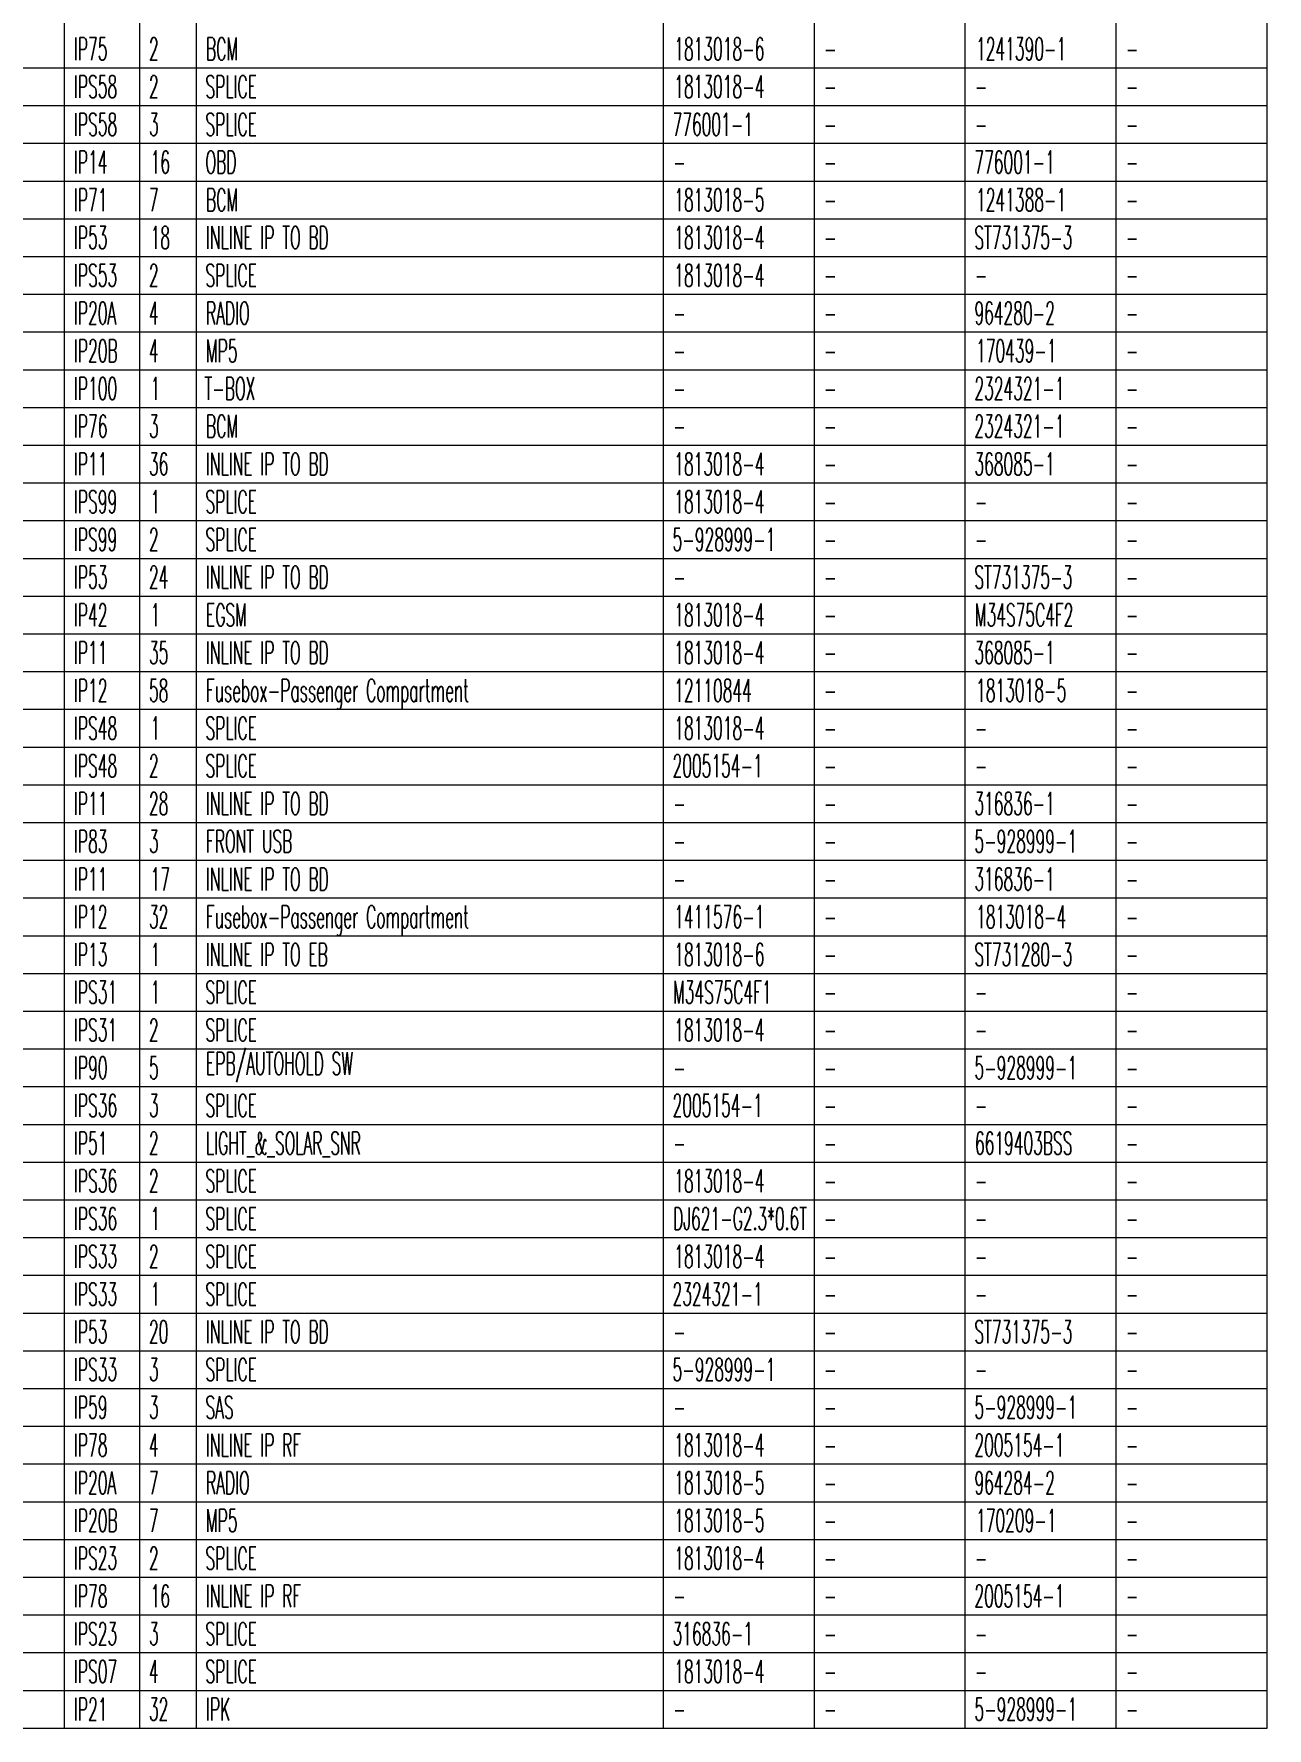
# Model space of a CAD drawing. Header units: inches. Extents: x 47316 to 59086, y 3141 to 11743.
# Drawn here: x 55259.4 to 55422.8, y 8425.2 to 8649.7 of the extents above; entities that cross this region are included whole.
import ezdxf

# ---------------------------------------------------------------- set-up
doc = ezdxf.new("R2010")
doc.units = ezdxf.units.IN
doc.header["$MEASUREMENT"] = 0
doc.styles.get("Standard").update_dxf_attribs({"font": ''})
doc.styles.get('Standard').set_extended_font_data('SimSun')

msp = doc.modelspace()

# ---------------------------------------------------------------- linework, layer by layer
at = {"color": 0, "linetype": 'Continuous', "lineweight": 15}
for p, q in [((55263.41, 8425.24), (55263.41, 8930.24)), ((55273.41, 8425.24), (55273.41, 8930.24)), ((55280.91, 8425.24), (55280.91, 8930.24)), ((55342.8, 8425.24), (55342.8, 8930.24)), ((55362.8, 8425.24), (55362.8, 8930.24)), ((55382.8, 8425.24), (55382.8, 8930.24)), ((55402.8, 8425.24), (55402.8, 8930.24)), ((55422.8, 8425.24), (55422.8, 8930.24)), ((55095.95, 8645.24), (55422.8, 8645.24)), ((55095.95, 8640.24), (55422.8, 8640.24)), ((55095.95, 8635.24), (55422.8, 8635.24)), ((55095.95, 8630.24), (55422.8, 8630.24)), ((55095.95, 8625.24), (55422.8, 8625.24)), ((55095.95, 8620.24), (55422.8, 8620.24)), ((55095.95, 8615.24), (55422.8, 8615.24)), ((55095.95, 8610.24), (55422.8, 8610.24)), ((55095.95, 8605.24), (55422.8, 8605.24)), ((55095.95, 8600.24), (55422.8, 8600.24)), ((55095.95, 8595.24), (55422.8, 8595.24)), ((55095.95, 8590.24), (55422.8, 8590.24)), ((55095.95, 8585.24), (55422.8, 8585.24)), ((55095.95, 8580.24), (55422.8, 8580.24)), ((55095.95, 8575.24), (55422.8, 8575.24)), ((55095.95, 8570.24), (55422.8, 8570.24)), ((55095.95, 8565.24), (55422.8, 8565.24)), ((55095.95, 8560.24), (55422.8, 8560.24)), ((55095.95, 8555.24), (55422.8, 8555.24)), ((55095.95, 8550.24), (55422.8, 8550.24)), ((55095.95, 8545.24), (55422.8, 8545.24)), ((55095.95, 8540.24), (55422.8, 8540.24)), ((55095.95, 8535.24), (55422.8, 8535.24)), ((55095.95, 8530.24), (55422.8, 8530.24)), ((55095.95, 8525.24), (55422.8, 8525.24)), ((55095.95, 8520.24), (55422.8, 8520.24)), ((55095.95, 8515.24), (55422.8, 8515.24)), ((55095.95, 8510.24), (55422.8, 8510.24)), ((55095.95, 8505.24), (55422.8, 8505.24)), ((55095.95, 8500.24), (55422.8, 8500.24)), ((55095.95, 8495.24), (55422.8, 8495.24)), ((55095.95, 8490.24), (55422.8, 8490.24)), ((55095.95, 8485.24), (55422.8, 8485.24)), ((55095.95, 8480.24), (55422.8, 8480.24)), ((55095.95, 8475.24), (55422.8, 8475.24)), ((55095.95, 8470.24), (55422.8, 8470.24)), ((55095.95, 8465.24), (55422.8, 8465.24)), ((55095.95, 8460.24), (55422.8, 8460.24)), ((55095.95, 8455.24), (55422.8, 8455.24)), ((55095.95, 8450.24), (55422.8, 8450.24)), ((55095.95, 8445.24), (55422.8, 8445.24)), ((55095.95, 8440.24), (55422.8, 8440.24)), ((55095.95, 8435.24), (55422.8, 8435.24)), ((55095.95, 8430.24), (55422.8, 8430.24)), ((55095.95, 8425.24), (55422.8, 8425.24))]:
    msp.add_line(p, q, dxfattribs=at)

# ---------------------------------------------------------------- texts
at = {"color": 7, "linetype": 'Continuous', "lineweight": 15, "char_height": 3, "attachment_point": 1}
for s, insert, width in [('\\Fromans.shx;\\W0.5000000000;\\T1.0000000000;\\o\\lIP75', (55264.69, 8649.24), 4.9286), ('\\Fromans.shx;\\W0.5000000000;\\T1.0000000000;\\o\\l2', (55274.62, 8649.24), 1.4286), ('\\Fromans.shx;\\W0.5000000000;\\T1.0000000000;\\o\\lBCM', (55282.19, 8649.24), 4.7143), ('\\Fromans.shx;\\W0.5000000000;\\T1.0000000000;\\o\\l1813018-6', (55344.23, 8649.24), 13.2857), ('\\Fromans.shx;\\W0.5000000000;\\T1.0000000000;\\o\\l1241390-1', (55384.23, 8649.24), 13.2857), ('\\Fromans.shx;\\W0.5000000000;\\T1.0000000000;\\o\\l-', (55364.08, 8649.24), 1.8571), ('\\Fromans.shx;\\W0.5000000000;\\T1.0000000000;\\o\\l-', (55404.08, 8649.24), 1.8571), ('\\Fromans.shx;\\W0.5000000000;\\T1.0000000000;\\o\\lIPS58', (55264.69, 8644.24), 6.3571), ('\\Fromans.shx;\\W0.5000000000;\\T1.0000000000;\\o\\l2', (55274.62, 8644.24), 1.4286), ('\\Fromans.shx;\\W0.5000000000;\\T1.0000000000;\\o\\lSPLICE', (55282.12, 8644.24), 7.5714), ('\\Fromans.shx;\\W0.5000000000;\\T1.0000000000;\\o\\l1813018-4', (55344.23, 8644.24), 13.2857), ('\\Fromans.shx;\\W0.5000000000;\\T1.0000000000;\\o\\l-', (55364.08, 8644.24), 1.8571), ('\\Fromans.shx;\\W0.5000000000;\\T1.0000000000;\\o\\l-', (55384.08, 8644.24), 1.8571), ('\\Fromans.shx;\\W0.5000000000;\\T1.0000000000;\\o\\l-', (55404.08, 8644.24), 1.8571), ('\\Fromans.shx;\\W0.5000000000;\\T1.0000000000;\\o\\lIPS58', (55264.69, 8639.24), 6.3571), ('\\Fromans.shx;\\W0.5000000000;\\T1.0000000000;\\o\\l3', (55274.62, 8639.24), 1.4286), ('\\Fromans.shx;\\W0.5000000000;\\T1.0000000000;\\o\\lSPLICE', (55282.12, 8639.24), 7.5714), ('\\Fromans.shx;\\W0.5000000000;\\T1.0000000000;\\o\\l776001-1', (55344.01, 8639.24), 11.8571), ('\\Fromans.shx;\\W0.5000000000;\\T1.0000000000;\\o\\l-', (55364.08, 8639.24), 1.8571), ('\\Fromans.shx;\\W0.5000000000;\\T1.0000000000;\\o\\l-', (55384.08, 8639.24), 1.8571), ('\\Fromans.shx;\\W0.5000000000;\\T1.0000000000;\\o\\l-', (55404.08, 8639.24), 1.8571), ('\\Fromans.shx;\\W0.5000000000;\\T1.0000000000;\\o\\lIP14', (55264.69, 8634.24), 4.9286), ('\\Fromans.shx;\\W0.5000000000;\\T1.0000000000;\\o\\l16', (55274.84, 8634.24), 2.8571), ('\\Fromans.shx;\\W0.5000000000;\\T1.0000000000;\\o\\lOBD', (55282.12, 8634.24), 4.5714), ('\\Fromans.shx;\\W0.5000000000;\\T1.0000000000;\\o\\l-', (55344.08, 8634.24), 1.8571), ('\\Fromans.shx;\\W0.5000000000;\\T1.0000000000;\\o\\l-', (55364.08, 8634.24), 1.8571), ('\\Fromans.shx;\\W0.5000000000;\\T1.0000000000;\\o\\l776001-1', (55384.01, 8634.24), 11.8571), ('\\Fromans.shx;\\W0.5000000000;\\T1.0000000000;\\o\\l-', (55404.08, 8634.24), 1.8571), ('\\Fromans.shx;\\W0.5000000000;\\T1.0000000000;\\o\\lIP71', (55264.69, 8629.24), 4.9286), ('\\Fromans.shx;\\W0.5000000000;\\T1.0000000000;\\o\\l7', (55274.62, 8629.24), 1.4286), ('\\Fromans.shx;\\W0.5000000000;\\T1.0000000000;\\o\\lBCM', (55282.19, 8629.24), 4.7143), ('\\Fromans.shx;\\W0.5000000000;\\T1.0000000000;\\o\\l1813018-5', (55344.23, 8629.24), 13.2857), ('\\Fromans.shx;\\W0.5000000000;\\T1.0000000000;\\o\\l1241388-1', (55384.23, 8629.24), 13.2857), ('\\Fromans.shx;\\W0.5000000000;\\T1.0000000000;\\o\\l-', (55364.08, 8629.24), 1.8571), ('\\Fromans.shx;\\W0.5000000000;\\T1.0000000000;\\o\\l-', (55404.08, 8629.24), 1.8571), ('\\Fromans.shx;\\W0.5000000000;\\T1.0000000000;\\o\\lIP53', (55264.69, 8624.24), 4.9286), ('\\Fromans.shx;\\W0.5000000000;\\T1.0000000000;\\o\\l18', (55274.84, 8624.24), 2.8571), ('\\Fromans.shx;\\W0.5000000000;\\T1.0000000000;\\o\\lINLINE IP TO BD', (55282.19, 8624.24), 19.1429), ('\\Fromans.shx;\\W0.5000000000;\\T1.0000000000;\\o\\l1813018-4', (55344.23, 8624.24), 13.2857), ('\\Fromans.shx;\\W0.5000000000;\\T1.0000000000;\\o\\lST731375-3', (55384.01, 8624.24), 14.4286), ('\\Fromans.shx;\\W0.5000000000;\\T1.0000000000;\\o\\l-', (55364.08, 8624.24), 1.8571), ('\\Fromans.shx;\\W0.5000000000;\\T1.0000000000;\\o\\l-', (55404.08, 8624.24), 1.8571), ('\\Fromans.shx;\\W0.5000000000;\\T1.0000000000;\\o\\lIPS53', (55264.69, 8619.24), 6.3571), ('\\Fromans.shx;\\W0.5000000000;\\T1.0000000000;\\o\\l2', (55274.62, 8619.24), 1.4286), ('\\Fromans.shx;\\W0.5000000000;\\T1.0000000000;\\o\\lSPLICE', (55282.12, 8619.24), 7.5714), ('\\Fromans.shx;\\W0.5000000000;\\T1.0000000000;\\o\\l1813018-4', (55344.23, 8619.24), 13.2857), ('\\Fromans.shx;\\W0.5000000000;\\T1.0000000000;\\o\\l-', (55364.08, 8619.24), 1.8571), ('\\Fromans.shx;\\W0.5000000000;\\T1.0000000000;\\o\\l-', (55384.08, 8619.24), 1.8571), ('\\Fromans.shx;\\W0.5000000000;\\T1.0000000000;\\o\\l-', (55404.08, 8619.24), 1.8571), ('\\Fromans.shx;\\W0.5000000000;\\T1.0000000000;\\o\\lIP20A', (55264.69, 8614.24), 6.2143), ('\\Fromans.shx;\\W0.5000000000;\\T1.0000000000;\\o\\l4', (55274.62, 8614.24), 1.4286), ('\\Fromans.shx;\\W0.5000000000;\\T1.0000000000;\\o\\lRADIO', (55282.19, 8614.24), 6.4286), ('\\Fromans.shx;\\W0.5000000000;\\T1.0000000000;\\o\\l964280-2', (55384.01, 8614.24), 11.8571), ('\\Fromans.shx;\\W0.5000000000;\\T1.0000000000;\\o\\l-', (55344.08, 8614.24), 1.8571), ('\\Fromans.shx;\\W0.5000000000;\\T1.0000000000;\\o\\l-', (55364.08, 8614.24), 1.8571), ('\\Fromans.shx;\\W0.5000000000;\\T1.0000000000;\\o\\l-', (55404.08, 8614.24), 1.8571), ('\\Fromans.shx;\\W0.5000000000;\\T1.0000000000;\\o\\lIP20B', (55264.69, 8609.24), 6.4286), ('\\Fromans.shx;\\W0.5000000000;\\T1.0000000000;\\o\\l4', (55274.62, 8609.24), 1.4286), ('\\Fromans.shx;\\W0.5000000000;\\T1.0000000000;\\o\\lMP5', (55282.19, 8609.24), 4.6429), ('\\Fromans.shx;\\W0.5000000000;\\T1.0000000000;\\o\\l-', (55344.08, 8609.24), 1.8571), ('\\Fromans.shx;\\W0.5000000000;\\T1.0000000000;\\o\\l-', (55364.08, 8609.24), 1.8571), ('\\Fromans.shx;\\W0.5000000000;\\T1.0000000000;\\o\\l170439-1', (55384.23, 8609.24), 11.8571), ('\\Fromans.shx;\\W0.5000000000;\\T1.0000000000;\\o\\l-', (55404.08, 8609.24), 1.8571), ('\\Fromans.shx;\\W0.5000000000;\\T1.0000000000;\\o\\lIP100', (55264.69, 8604.24), 6.3571), ('\\Fromans.shx;\\W0.5000000000;\\T1.0000000000;\\o\\l1', (55274.84, 8604.24), 1.4286), ('\\Fromans.shx;\\W0.5000000000;\\T1.0000000000;\\o\\lT-BOX', (55281.98, 8604.24), 7.5), ('\\Fromans.shx;\\W0.5000000000;\\T1.0000000000;\\o\\l2324321-1', (55384.01, 8604.24), 13.2857), ('\\Fromans.shx;\\W0.5000000000;\\T1.0000000000;\\o\\l-', (55344.08, 8604.24), 1.8571), ('\\Fromans.shx;\\W0.5000000000;\\T1.0000000000;\\o\\l-', (55364.08, 8604.24), 1.8571), ('\\Fromans.shx;\\W0.5000000000;\\T1.0000000000;\\o\\l-', (55404.08, 8604.24), 1.8571), ('\\Fromans.shx;\\W0.5000000000;\\T1.0000000000;\\o\\lIP76', (55264.69, 8599.24), 4.9286), ('\\Fromans.shx;\\W0.5000000000;\\T1.0000000000;\\o\\l3', (55274.62, 8599.24), 1.4286), ('\\Fromans.shx;\\W0.5000000000;\\T1.0000000000;\\o\\lBCM', (55282.19, 8599.24), 4.7143), ('\\Fromans.shx;\\W0.5000000000;\\T1.0000000000;\\o\\l2324321-1', (55384.01, 8599.24), 13.2857), ('\\Fromans.shx;\\W0.5000000000;\\T1.0000000000;\\o\\l-', (55344.08, 8599.24), 1.8571), ('\\Fromans.shx;\\W0.5000000000;\\T1.0000000000;\\o\\l-', (55364.08, 8599.24), 1.8571), ('\\Fromans.shx;\\W0.5000000000;\\T1.0000000000;\\o\\l-', (55404.08, 8599.24), 1.8571), ('\\Fromans.shx;\\W0.5000000000;\\T1.0000000000;\\o\\lIP11', (55264.69, 8594.24), 4.9286), ('\\Fromans.shx;\\W0.5000000000;\\T1.0000000000;\\o\\l36', (55274.62, 8594.24), 2.8571), ('\\Fromans.shx;\\W0.5000000000;\\T1.0000000000;\\o\\lINLINE IP TO BD', (55282.19, 8594.24), 19.1429), ('\\Fromans.shx;\\W0.5000000000;\\T1.0000000000;\\o\\l1813018-4', (55344.23, 8594.24), 13.2857), ('\\Fromans.shx;\\W0.5000000000;\\T1.0000000000;\\o\\l368085-1', (55384.01, 8594.24), 11.8571), ('\\Fromans.shx;\\W0.5000000000;\\T1.0000000000;\\o\\l-', (55364.08, 8594.24), 1.8571), ('\\Fromans.shx;\\W0.5000000000;\\T1.0000000000;\\o\\l-', (55404.08, 8594.24), 1.8571), ('\\Fromans.shx;\\W0.5000000000;\\T1.0000000000;\\o\\lIPS99', (55264.69, 8589.24), 6.3571), ('\\Fromans.shx;\\W0.5000000000;\\T1.0000000000;\\o\\l1', (55274.84, 8589.24), 1.4286), ('\\Fromans.shx;\\W0.5000000000;\\T1.0000000000;\\o\\lSPLICE', (55282.12, 8589.24), 7.5714), ('\\Fromans.shx;\\W0.5000000000;\\T1.0000000000;\\o\\l1813018-4', (55344.23, 8589.24), 13.2857), ('\\Fromans.shx;\\W0.5000000000;\\T1.0000000000;\\o\\l-', (55364.08, 8589.24), 1.8571), ('\\Fromans.shx;\\W0.5000000000;\\T1.0000000000;\\o\\l-', (55384.08, 8589.24), 1.8571), ('\\Fromans.shx;\\W0.5000000000;\\T1.0000000000;\\o\\l-', (55404.08, 8589.24), 1.8571), ('\\Fromans.shx;\\W0.5000000000;\\T1.0000000000;\\o\\lIPS99', (55264.69, 8584.24), 6.3571), ('\\Fromans.shx;\\W0.5000000000;\\T1.0000000000;\\o\\l2', (55274.62, 8584.24), 1.4286), ('\\Fromans.shx;\\W0.5000000000;\\T1.0000000000;\\o\\lSPLICE', (55282.12, 8584.24), 7.5714), ('\\Fromans.shx;\\W0.5000000000;\\T1.0000000000;\\o\\l5-928999-1', (55344.01, 8584.24), 15.1429), ('\\Fromans.shx;\\W0.5000000000;\\T1.0000000000;\\o\\l-', (55364.08, 8584.24), 1.8571), ('\\Fromans.shx;\\W0.5000000000;\\T1.0000000000;\\o\\l-', (55384.08, 8584.24), 1.8571), ('\\Fromans.shx;\\W0.5000000000;\\T1.0000000000;\\o\\l-', (55404.08, 8584.24), 1.8571), ('\\Fromans.shx;\\W0.5000000000;\\T1.0000000000;\\o\\lIP53', (55264.69, 8579.24), 4.9286), ('\\Fromans.shx;\\W0.5000000000;\\T1.0000000000;\\o\\l24', (55274.62, 8579.24), 2.8571), ('\\Fromans.shx;\\W0.5000000000;\\T1.0000000000;\\o\\lINLINE IP TO BD', (55282.19, 8579.24), 19.1429), ('\\Fromans.shx;\\W0.5000000000;\\T1.0000000000;\\o\\lST731375-3', (55384.01, 8579.24), 14.4286), ('\\Fromans.shx;\\W0.5000000000;\\T1.0000000000;\\o\\l-', (55344.08, 8579.24), 1.8571), ('\\Fromans.shx;\\W0.5000000000;\\T1.0000000000;\\o\\l-', (55364.08, 8579.24), 1.8571), ('\\Fromans.shx;\\W0.5000000000;\\T1.0000000000;\\o\\l-', (55404.08, 8579.24), 1.8571), ('\\Fromans.shx;\\W0.5000000000;\\T1.0000000000;\\o\\lIP42', (55264.69, 8574.24), 4.9286), ('\\Fromans.shx;\\W0.5000000000;\\T1.0000000000;\\o\\l1', (55274.84, 8574.24), 1.4286), ('\\Fromans.shx;\\W0.5000000000;\\T1.0000000000;\\o\\lEGSM', (55282.19, 8574.24), 6), ('\\Fromans.shx;\\W0.5000000000;\\T1.0000000000;\\o\\l1813018-4', (55344.23, 8574.24), 13.2857), ('\\Fromans.shx;\\W0.5000000000;\\T1.0000000000;\\o\\lM34S75C4F2', (55384.08, 8574.24), 14.5), ('\\Fromans.shx;\\W0.5000000000;\\T1.0000000000;\\o\\l-', (55364.08, 8574.24), 1.8571), ('\\Fromans.shx;\\W0.5000000000;\\T1.0000000000;\\o\\l-', (55404.08, 8574.24), 1.8571), ('\\Fromans.shx;\\W0.5000000000;\\T1.0000000000;\\o\\lIP11', (55264.69, 8569.24), 4.9286), ('\\Fromans.shx;\\W0.5000000000;\\T1.0000000000;\\o\\l35', (55274.62, 8569.24), 2.8571), ('\\Fromans.shx;\\W0.5000000000;\\T1.0000000000;\\o\\lINLINE IP TO BD', (55282.19, 8569.24), 19.1429), ('\\Fromans.shx;\\W0.5000000000;\\T1.0000000000;\\o\\l1813018-4', (55344.23, 8569.24), 13.2857), ('\\Fromans.shx;\\W0.5000000000;\\T1.0000000000;\\o\\l368085-1', (55384.01, 8569.24), 11.8571), ('\\Fromans.shx;\\W0.5000000000;\\T1.0000000000;\\o\\l-', (55364.08, 8569.24), 1.8571), ('\\Fromans.shx;\\W0.5000000000;\\T1.0000000000;\\o\\l-', (55404.08, 8569.24), 1.8571), ('\\Fromans.shx;\\W0.5000000000;\\T1.0000000000;\\o\\lIP12', (55264.69, 8564.24), 4.9286), ('\\Fromans.shx;\\W0.5000000000;\\T1.0000000000;\\o\\l58', (55274.62, 8564.24), 2.8571), ('\\Fromans.shx;\\W0.5000000000;\\T1.0000000000;\\o\\lFusebox-Passenger Compartment', (55282.19, 8564.24), 39.0714), ('\\Fromans.shx;\\W0.5000000000;\\T1.0000000000;\\o\\l12110844', (55344.23, 8564.24), 11.4286), ('\\Fromans.shx;\\W0.5000000000;\\T1.0000000000;\\o\\l-', (55364.08, 8564.24), 1.8571), ('\\Fromans.shx;\\W0.5000000000;\\T1.0000000000;\\o\\l1813018-5', (55384.23, 8564.24), 13.2857), ('\\Fromans.shx;\\W0.5000000000;\\T1.0000000000;\\o\\l-', (55404.08, 8564.24), 1.8571), ('\\Fromans.shx;\\W0.5000000000;\\T1.0000000000;\\o\\lIPS48', (55264.69, 8559.24), 6.3571), ('\\Fromans.shx;\\W0.5000000000;\\T1.0000000000;\\o\\l1', (55274.84, 8559.24), 1.4286), ('\\Fromans.shx;\\W0.5000000000;\\T1.0000000000;\\o\\lSPLICE', (55282.12, 8559.24), 7.5714), ('\\Fromans.shx;\\W0.5000000000;\\T1.0000000000;\\o\\l1813018-4', (55344.23, 8559.24), 13.2857), ('\\Fromans.shx;\\W0.5000000000;\\T1.0000000000;\\o\\l-', (55364.08, 8559.24), 1.8571), ('\\Fromans.shx;\\W0.5000000000;\\T1.0000000000;\\o\\l-', (55384.08, 8559.24), 1.8571), ('\\Fromans.shx;\\W0.5000000000;\\T1.0000000000;\\o\\l-', (55404.08, 8559.24), 1.8571), ('\\Fromans.shx;\\W0.5000000000;\\T1.0000000000;\\o\\lIPS48', (55264.69, 8554.24), 6.3571), ('\\Fromans.shx;\\W0.5000000000;\\T1.0000000000;\\o\\l2', (55274.62, 8554.24), 1.4286), ('\\Fromans.shx;\\W0.5000000000;\\T1.0000000000;\\o\\lSPLICE', (55282.12, 8554.24), 7.5714), ('\\Fromans.shx;\\W0.5000000000;\\T1.0000000000;\\o\\l2005154-1', (55344.01, 8554.24), 13.2857), ('\\Fromans.shx;\\W0.5000000000;\\T1.0000000000;\\o\\l-', (55364.08, 8554.24), 1.8571), ('\\Fromans.shx;\\W0.5000000000;\\T1.0000000000;\\o\\l-', (55384.08, 8554.24), 1.8571), ('\\Fromans.shx;\\W0.5000000000;\\T1.0000000000;\\o\\l-', (55404.08, 8554.24), 1.8571), ('\\Fromans.shx;\\W0.5000000000;\\T1.0000000000;\\o\\lIP11', (55264.69, 8549.24), 4.9286), ('\\Fromans.shx;\\W0.5000000000;\\T1.0000000000;\\o\\l28', (55274.62, 8549.24), 2.8571), ('\\Fromans.shx;\\W0.5000000000;\\T1.0000000000;\\o\\lINLINE IP TO BD', (55282.19, 8549.24), 19.1429), ('\\Fromans.shx;\\W0.5000000000;\\T1.0000000000;\\o\\l316836-1', (55384.01, 8549.24), 11.8571), ('\\Fromans.shx;\\W0.5000000000;\\T1.0000000000;\\o\\l-', (55344.08, 8549.24), 1.8571), ('\\Fromans.shx;\\W0.5000000000;\\T1.0000000000;\\o\\l-', (55364.08, 8549.24), 1.8571), ('\\Fromans.shx;\\W0.5000000000;\\T1.0000000000;\\o\\l-', (55404.08, 8549.24), 1.8571), ('\\Fromans.shx;\\W0.5000000000;\\T1.0000000000;\\o\\lIP83', (55264.69, 8544.24), 4.9286), ('\\Fromans.shx;\\W0.5000000000;\\T1.0000000000;\\o\\l3', (55274.62, 8544.24), 1.4286), ('\\Fromans.shx;\\W0.5000000000;\\T1.0000000000;\\o\\lFRONT USB', (55282.19, 8544.24), 13.0714), ('\\Fromans.shx;\\W0.5000000000;\\T1.0000000000;\\o\\l-', (55344.08, 8544.24), 1.8571), ('\\Fromans.shx;\\W0.5000000000;\\T1.0000000000;\\o\\l-', (55364.08, 8544.24), 1.8571), ('\\Fromans.shx;\\W0.5000000000;\\T1.0000000000;\\o\\l5-928999-1', (55384.01, 8544.24), 15.1429), ('\\Fromans.shx;\\W0.5000000000;\\T1.0000000000;\\o\\l-', (55404.08, 8544.24), 1.8571), ('\\Fromans.shx;\\W0.5000000000;\\T1.0000000000;\\o\\lIP11', (55264.69, 8539.24), 4.9286), ('\\Fromans.shx;\\W0.5000000000;\\T1.0000000000;\\o\\l17', (55274.84, 8539.24), 2.8571), ('\\Fromans.shx;\\W0.5000000000;\\T1.0000000000;\\o\\lINLINE IP TO BD', (55282.19, 8539.24), 19.1429), ('\\Fromans.shx;\\W0.5000000000;\\T1.0000000000;\\o\\l316836-1', (55384.01, 8539.24), 11.8571), ('\\Fromans.shx;\\W0.5000000000;\\T1.0000000000;\\o\\l-', (55344.08, 8539.24), 1.8571), ('\\Fromans.shx;\\W0.5000000000;\\T1.0000000000;\\o\\l-', (55364.08, 8539.24), 1.8571), ('\\Fromans.shx;\\W0.5000000000;\\T1.0000000000;\\o\\l-', (55404.08, 8539.24), 1.8571), ('\\Fromans.shx;\\W0.5000000000;\\T1.0000000000;\\o\\lIP12', (55264.69, 8534.24), 4.9286), ('\\Fromans.shx;\\W0.5000000000;\\T1.0000000000;\\o\\l32', (55274.62, 8534.24), 2.8571), ('\\Fromans.shx;\\W0.5000000000;\\T1.0000000000;\\o\\lFusebox-Passenger Compartment', (55282.19, 8534.24), 39.0714), ('\\Fromans.shx;\\W0.5000000000;\\T1.0000000000;\\o\\l1411576-1', (55344.23, 8534.24), 13.2857), ('\\Fromans.shx;\\W0.5000000000;\\T1.0000000000;\\o\\l1813018-4', (55384.23, 8534.24), 13.2857), ('\\Fromans.shx;\\W0.5000000000;\\T1.0000000000;\\o\\l-', (55364.08, 8534.24), 1.8571), ('\\Fromans.shx;\\W0.5000000000;\\T1.0000000000;\\o\\l-', (55404.08, 8534.24), 1.8571), ('\\Fromans.shx;\\W0.5000000000;\\T1.0000000000;\\o\\lIP13', (55264.69, 8529.24), 4.9286), ('\\Fromans.shx;\\W0.5000000000;\\T1.0000000000;\\o\\l1', (55274.84, 8529.24), 1.4286), ('\\Fromans.shx;\\W0.5000000000;\\T1.0000000000;\\o\\lINLINE IP TO EB', (55282.19, 8529.24), 19), ('\\Fromans.shx;\\W0.5000000000;\\T1.0000000000;\\o\\l1813018-6', (55344.23, 8529.24), 13.2857), ('\\Fromans.shx;\\W0.5000000000;\\T1.0000000000;\\o\\lST731280-3', (55384.01, 8529.24), 14.4286), ('\\Fromans.shx;\\W0.5000000000;\\T1.0000000000;\\o\\l-', (55364.08, 8529.24), 1.8571), ('\\Fromans.shx;\\W0.5000000000;\\T1.0000000000;\\o\\l-', (55404.08, 8529.24), 1.8571), ('\\Fromans.shx;\\W0.5000000000;\\T1.0000000000;\\o\\lIPS31', (55264.69, 8524.24), 6.3571), ('\\Fromans.shx;\\W0.5000000000;\\T1.0000000000;\\o\\l1', (55274.84, 8524.24), 1.4286), ('\\Fromans.shx;\\W0.5000000000;\\T1.0000000000;\\o\\lSPLICE', (55282.12, 8524.24), 7.5714), ('\\Fromans.shx;\\W0.5000000000;\\T1.0000000000;\\o\\lM34S75C4F1', (55344.08, 8524.24), 14.5), ('\\Fromans.shx;\\W0.5000000000;\\T1.0000000000;\\o\\l-', (55364.08, 8524.24), 1.8571), ('\\Fromans.shx;\\W0.5000000000;\\T1.0000000000;\\o\\l-', (55384.08, 8524.24), 1.8571), ('\\Fromans.shx;\\W0.5000000000;\\T1.0000000000;\\o\\l-', (55404.08, 8524.24), 1.8571), ('\\Fromans.shx;\\W0.5000000000;\\T1.0000000000;\\o\\lIPS31', (55264.69, 8519.24), 6.3571), ('\\Fromans.shx;\\W0.5000000000;\\T1.0000000000;\\o\\l2', (55274.62, 8519.24), 1.4286), ('\\Fromans.shx;\\W0.5000000000;\\T1.0000000000;\\o\\lSPLICE', (55282.12, 8519.24), 7.5714), ('\\Fromans.shx;\\W0.5000000000;\\T1.0000000000;\\o\\l1813018-4', (55344.23, 8519.24), 13.2857), ('\\Fromans.shx;\\W0.5000000000;\\T1.0000000000;\\o\\lEPB/AUTOHOLD SW', (55282.19, 8514.81), 22), ('\\Fromans.shx;\\W0.5000000000;\\T1.0000000000;\\o\\l-', (55364.08, 8519.24), 1.8571), ('\\Fromans.shx;\\W0.5000000000;\\T1.0000000000;\\o\\l-', (55384.08, 8519.24), 1.8571), ('\\Fromans.shx;\\W0.5000000000;\\T1.0000000000;\\o\\l-', (55404.08, 8519.24), 1.8571), ('\\Fromans.shx;\\W0.5000000000;\\T1.0000000000;\\o\\lIP90', (55264.69, 8514.24), 4.9286), ('\\Fromans.shx;\\W0.5000000000;\\T1.0000000000;\\o\\l5', (55274.62, 8514.24), 1.4286), ('\\Fromans.shx;\\W0.5000000000;\\T1.0000000000;\\o\\l5-928999-1', (55384.01, 8514.24), 15.1429), ('\\Fromans.shx;\\W0.5000000000;\\T1.0000000000;\\o\\l-', (55344.08, 8514.24), 1.8571), ('\\Fromans.shx;\\W0.5000000000;\\T1.0000000000;\\o\\l-', (55364.08, 8514.24), 1.8571), ('\\Fromans.shx;\\W0.5000000000;\\T1.0000000000;\\o\\l-', (55404.08, 8514.24), 1.8571), ('\\Fromans.shx;\\W0.5000000000;\\T1.0000000000;\\o\\lIPS36', (55264.69, 8509.24), 6.3571), ('\\Fromans.shx;\\W0.5000000000;\\T1.0000000000;\\o\\l3', (55274.62, 8509.24), 1.4286), ('\\Fromans.shx;\\W0.5000000000;\\T1.0000000000;\\o\\lSPLICE', (55282.12, 8509.24), 7.5714), ('\\Fromans.shx;\\W0.5000000000;\\T1.0000000000;\\o\\l2005154-1', (55344.01, 8509.24), 13.2857), ('\\Fromans.shx;\\W0.5000000000;\\T1.0000000000;\\o\\l-', (55364.08, 8509.24), 1.8571), ('\\Fromans.shx;\\W0.5000000000;\\T1.0000000000;\\o\\l-', (55384.08, 8509.24), 1.8571), ('\\Fromans.shx;\\W0.5000000000;\\T1.0000000000;\\o\\l-', (55404.08, 8509.24), 1.8571), ('\\Fromans.shx;\\W0.5000000000;\\T1.0000000000;\\o\\lIP51', (55264.69, 8504.24), 4.9286), ('\\Fromans.shx;\\W0.5000000000;\\T1.0000000000;\\o\\l2', (55274.62, 8504.24), 1.4286), ('\\Fromans.shx;\\W0.5000000000;\\T1.0000000000;\\o\\lLIGHT_&_SOLAR_SNR', (55282.19, 8504.24), 24.5), ('\\Fromans.shx;\\W0.5000000000;\\T1.0000000000;\\o\\l6619403BSS', (55384.08, 8504.24), 14.3571), ('\\Fromans.shx;\\W0.5000000000;\\T1.0000000000;\\o\\l-', (55344.08, 8504.24), 1.8571), ('\\Fromans.shx;\\W0.5000000000;\\T1.0000000000;\\o\\l-', (55364.08, 8504.24), 1.8571), ('\\Fromans.shx;\\W0.5000000000;\\T1.0000000000;\\o\\l-', (55404.08, 8504.24), 1.8571), ('\\Fromans.shx;\\W0.5000000000;\\T1.0000000000;\\o\\lIPS36', (55264.69, 8499.24), 6.3571), ('\\Fromans.shx;\\W0.5000000000;\\T1.0000000000;\\o\\l2', (55274.62, 8499.24), 1.4286), ('\\Fromans.shx;\\W0.5000000000;\\T1.0000000000;\\o\\lSPLICE', (55282.12, 8499.24), 7.5714), ('\\Fromans.shx;\\W0.5000000000;\\T1.0000000000;\\o\\l1813018-4', (55344.23, 8499.24), 13.2857), ('\\Fromans.shx;\\W0.5000000000;\\T1.0000000000;\\o\\l-', (55364.08, 8499.24), 1.8571), ('\\Fromans.shx;\\W0.5000000000;\\T1.0000000000;\\o\\l-', (55384.08, 8499.24), 1.8571), ('\\Fromans.shx;\\W0.5000000000;\\T1.0000000000;\\o\\l-', (55404.08, 8499.24), 1.8571), ('\\Fromans.shx;\\W0.5000000000;\\T1.0000000000;\\o\\lIPS36', (55264.69, 8494.24), 6.3571), ('\\Fromans.shx;\\W0.5000000000;\\T1.0000000000;\\o\\l1', (55274.84, 8494.24), 1.4286), ('\\Fromans.shx;\\W0.5000000000;\\T1.0000000000;\\o\\lSPLICE', (55282.12, 8494.24), 7.5714), ('\\Fromans.shx;\\W0.5000000000;\\T1.0000000000;\\o\\lDJ621-G2.3*0.6T', (55344.08, 8494.24), 19.7143), ('\\Fromans.shx;\\W0.5000000000;\\T1.0000000000;\\o\\l-', (55364.08, 8494.24), 1.8571), ('\\Fromans.shx;\\W0.5000000000;\\T1.0000000000;\\o\\l-', (55384.08, 8494.24), 1.8571), ('\\Fromans.shx;\\W0.5000000000;\\T1.0000000000;\\o\\l-', (55404.08, 8494.24), 1.8571), ('\\Fromans.shx;\\W0.5000000000;\\T1.0000000000;\\o\\lIPS33', (55264.69, 8489.24), 6.3571), ('\\Fromans.shx;\\W0.5000000000;\\T1.0000000000;\\o\\l2', (55274.62, 8489.24), 1.4286), ('\\Fromans.shx;\\W0.5000000000;\\T1.0000000000;\\o\\lSPLICE', (55282.12, 8489.24), 7.5714), ('\\Fromans.shx;\\W0.5000000000;\\T1.0000000000;\\o\\l1813018-4', (55344.23, 8489.24), 13.2857), ('\\Fromans.shx;\\W0.5000000000;\\T1.0000000000;\\o\\l-', (55364.08, 8489.24), 1.8571), ('\\Fromans.shx;\\W0.5000000000;\\T1.0000000000;\\o\\l-', (55384.08, 8489.24), 1.8571), ('\\Fromans.shx;\\W0.5000000000;\\T1.0000000000;\\o\\l-', (55404.08, 8489.24), 1.8571), ('\\Fromans.shx;\\W0.5000000000;\\T1.0000000000;\\o\\lIPS33', (55264.69, 8484.24), 6.3571), ('\\Fromans.shx;\\W0.5000000000;\\T1.0000000000;\\o\\l1', (55274.84, 8484.24), 1.4286), ('\\Fromans.shx;\\W0.5000000000;\\T1.0000000000;\\o\\lSPLICE', (55282.12, 8484.24), 7.5714), ('\\Fromans.shx;\\W0.5000000000;\\T1.0000000000;\\o\\l2324321-1', (55344.01, 8484.24), 13.2857), ('\\Fromans.shx;\\W0.5000000000;\\T1.0000000000;\\o\\l-', (55364.08, 8484.24), 1.8571), ('\\Fromans.shx;\\W0.5000000000;\\T1.0000000000;\\o\\l-', (55384.08, 8484.24), 1.8571), ('\\Fromans.shx;\\W0.5000000000;\\T1.0000000000;\\o\\l-', (55404.08, 8484.24), 1.8571), ('\\Fromans.shx;\\W0.5000000000;\\T1.0000000000;\\o\\lIP53', (55264.69, 8479.24), 4.9286), ('\\Fromans.shx;\\W0.5000000000;\\T1.0000000000;\\o\\l20', (55274.62, 8479.24), 2.8571), ('\\Fromans.shx;\\W0.5000000000;\\T1.0000000000;\\o\\lINLINE IP TO BD', (55282.19, 8479.24), 19.1429), ('\\Fromans.shx;\\W0.5000000000;\\T1.0000000000;\\o\\l-', (55344.08, 8479.24), 1.8571), ('\\Fromans.shx;\\W0.5000000000;\\T1.0000000000;\\o\\l-', (55364.08, 8479.24), 1.8571), ('\\Fromans.shx;\\W0.5000000000;\\T1.0000000000;\\o\\lST731375-3', (55384.01, 8479.24), 14.4286), ('\\Fromans.shx;\\W0.5000000000;\\T1.0000000000;\\o\\l-', (55404.08, 8479.24), 1.8571), ('\\Fromans.shx;\\W0.5000000000;\\T1.0000000000;\\o\\lIPS33', (55264.69, 8474.24), 6.3571), ('\\Fromans.shx;\\W0.5000000000;\\T1.0000000000;\\o\\l3', (55274.62, 8474.24), 1.4286), ('\\Fromans.shx;\\W0.5000000000;\\T1.0000000000;\\o\\lSPLICE', (55282.12, 8474.24), 7.5714), ('\\Fromans.shx;\\W0.5000000000;\\T1.0000000000;\\o\\l5-928999-1', (55344.01, 8474.24), 15.1429), ('\\Fromans.shx;\\W0.5000000000;\\T1.0000000000;\\o\\l-', (55364.08, 8474.24), 1.8571), ('\\Fromans.shx;\\W0.5000000000;\\T1.0000000000;\\o\\l-', (55384.08, 8474.24), 1.8571), ('\\Fromans.shx;\\W0.5000000000;\\T1.0000000000;\\o\\l-', (55404.08, 8474.24), 1.8571), ('\\Fromans.shx;\\W0.5000000000;\\T1.0000000000;\\o\\lIP59', (55264.69, 8469.24), 4.9286), ('\\Fromans.shx;\\W0.5000000000;\\T1.0000000000;\\o\\l3', (55274.62, 8469.24), 1.4286), ('\\Fromans.shx;\\W0.5000000000;\\T1.0000000000;\\o\\lSAS', (55282.12, 8469.24), 4.1429), ('\\Fromans.shx;\\W0.5000000000;\\T1.0000000000;\\o\\l5-928999-1', (55384.01, 8469.24), 15.1429), ('\\Fromans.shx;\\W0.5000000000;\\T1.0000000000;\\o\\l-', (55344.08, 8469.24), 1.8571), ('\\Fromans.shx;\\W0.5000000000;\\T1.0000000000;\\o\\l-', (55364.08, 8469.24), 1.8571), ('\\Fromans.shx;\\W0.5000000000;\\T1.0000000000;\\o\\l-', (55404.08, 8469.24), 1.8571), ('\\Fromans.shx;\\W0.5000000000;\\T1.0000000000;\\o\\lIP78', (55264.69, 8464.24), 4.9286), ('\\Fromans.shx;\\W0.5000000000;\\T1.0000000000;\\o\\l4', (55274.62, 8464.24), 1.4286), ('\\Fromans.shx;\\W0.5000000000;\\T1.0000000000;\\o\\lINLINE IP RF', (55282.19, 8464.24), 14.7143), ('\\Fromans.shx;\\W0.5000000000;\\T1.0000000000;\\o\\l1813018-4', (55344.23, 8464.24), 13.2857), ('\\Fromans.shx;\\W0.5000000000;\\T1.0000000000;\\o\\l2005154-1', (55384.01, 8464.24), 13.2857), ('\\Fromans.shx;\\W0.5000000000;\\T1.0000000000;\\o\\l-', (55364.08, 8464.24), 1.8571), ('\\Fromans.shx;\\W0.5000000000;\\T1.0000000000;\\o\\l-', (55404.08, 8464.24), 1.8571), ('\\Fromans.shx;\\W0.5000000000;\\T1.0000000000;\\o\\lIP20A', (55264.69, 8459.24), 6.2143), ('\\Fromans.shx;\\W0.5000000000;\\T1.0000000000;\\o\\l7', (55274.62, 8459.24), 1.4286), ('\\Fromans.shx;\\W0.5000000000;\\T1.0000000000;\\o\\lRADIO', (55282.19, 8459.24), 6.4286), ('\\Fromans.shx;\\W0.5000000000;\\T1.0000000000;\\o\\l1813018-5', (55344.23, 8459.24), 13.2857), ('\\Fromans.shx;\\W0.5000000000;\\T1.0000000000;\\o\\l964284-2', (55384.01, 8459.24), 11.8571), ('\\Fromans.shx;\\W0.5000000000;\\T1.0000000000;\\o\\l-', (55364.08, 8459.24), 1.8571), ('\\Fromans.shx;\\W0.5000000000;\\T1.0000000000;\\o\\l-', (55404.08, 8459.24), 1.8571), ('\\Fromans.shx;\\W0.5000000000;\\T1.0000000000;\\o\\lIP20B', (55264.69, 8454.24), 6.4286), ('\\Fromans.shx;\\W0.5000000000;\\T1.0000000000;\\o\\l7', (55274.62, 8454.24), 1.4286), ('\\Fromans.shx;\\W0.5000000000;\\T1.0000000000;\\o\\lMP5', (55282.19, 8454.24), 4.6429), ('\\Fromans.shx;\\W0.5000000000;\\T1.0000000000;\\o\\l1813018-5', (55344.23, 8454.24), 13.2857), ('\\Fromans.shx;\\W0.5000000000;\\T1.0000000000;\\o\\l-', (55364.08, 8454.24), 1.8571), ('\\Fromans.shx;\\W0.5000000000;\\T1.0000000000;\\o\\l170209-1', (55384.23, 8454.24), 11.8571), ('\\Fromans.shx;\\W0.5000000000;\\T1.0000000000;\\o\\l-', (55404.08, 8454.24), 1.8571), ('\\Fromans.shx;\\W0.5000000000;\\T1.0000000000;\\o\\lIPS23', (55264.69, 8449.24), 6.3571), ('\\Fromans.shx;\\W0.5000000000;\\T1.0000000000;\\o\\l2', (55274.62, 8449.24), 1.4286), ('\\Fromans.shx;\\W0.5000000000;\\T1.0000000000;\\o\\lSPLICE', (55282.12, 8449.24), 7.5714), ('\\Fromans.shx;\\W0.5000000000;\\T1.0000000000;\\o\\l1813018-4', (55344.23, 8449.24), 13.2857), ('\\Fromans.shx;\\W0.5000000000;\\T1.0000000000;\\o\\l-', (55364.08, 8449.24), 1.8571), ('\\Fromans.shx;\\W0.5000000000;\\T1.0000000000;\\o\\l-', (55384.08, 8449.24), 1.8571), ('\\Fromans.shx;\\W0.5000000000;\\T1.0000000000;\\o\\l-', (55404.08, 8449.24), 1.8571), ('\\Fromans.shx;\\W0.5000000000;\\T1.0000000000;\\o\\lIP78', (55264.69, 8444.24), 4.9286), ('\\Fromans.shx;\\W0.5000000000;\\T1.0000000000;\\o\\l16', (55274.84, 8444.24), 2.8571), ('\\Fromans.shx;\\W0.5000000000;\\T1.0000000000;\\o\\lINLINE IP RF', (55282.19, 8444.24), 14.7143), ('\\Fromans.shx;\\W0.5000000000;\\T1.0000000000;\\o\\l2005154-1', (55384.01, 8444.24), 13.2857), ('\\Fromans.shx;\\W0.5000000000;\\T1.0000000000;\\o\\l-', (55344.08, 8444.24), 1.8571), ('\\Fromans.shx;\\W0.5000000000;\\T1.0000000000;\\o\\l-', (55364.08, 8444.24), 1.8571), ('\\Fromans.shx;\\W0.5000000000;\\T1.0000000000;\\o\\l-', (55404.08, 8444.24), 1.8571), ('\\Fromans.shx;\\W0.5000000000;\\T1.0000000000;\\o\\lIPS23', (55264.69, 8439.24), 6.3571), ('\\Fromans.shx;\\W0.5000000000;\\T1.0000000000;\\o\\l3', (55274.62, 8439.24), 1.4286), ('\\Fromans.shx;\\W0.5000000000;\\T1.0000000000;\\o\\lSPLICE', (55282.12, 8439.24), 7.5714), ('\\Fromans.shx;\\W0.5000000000;\\T1.0000000000;\\o\\l316836-1', (55344.01, 8439.24), 11.8571), ('\\Fromans.shx;\\W0.5000000000;\\T1.0000000000;\\o\\l-', (55364.08, 8439.24), 1.8571), ('\\Fromans.shx;\\W0.5000000000;\\T1.0000000000;\\o\\l-', (55384.08, 8439.24), 1.8571), ('\\Fromans.shx;\\W0.5000000000;\\T1.0000000000;\\o\\l-', (55404.08, 8439.24), 1.8571), ('\\Fromans.shx;\\W0.5000000000;\\T1.0000000000;\\o\\lIPS07', (55264.69, 8434.24), 6.3571), ('\\Fromans.shx;\\W0.5000000000;\\T1.0000000000;\\o\\l4', (55274.62, 8434.24), 1.4286), ('\\Fromans.shx;\\W0.5000000000;\\T1.0000000000;\\o\\lSPLICE', (55282.12, 8434.24), 7.5714), ('\\Fromans.shx;\\W0.5000000000;\\T1.0000000000;\\o\\l1813018-4', (55344.23, 8434.24), 13.2857), ('\\Fromans.shx;\\W0.5000000000;\\T1.0000000000;\\o\\l-', (55364.08, 8434.24), 1.8571), ('\\Fromans.shx;\\W0.5000000000;\\T1.0000000000;\\o\\l-', (55384.08, 8434.24), 1.8571), ('\\Fromans.shx;\\W0.5000000000;\\T1.0000000000;\\o\\l-', (55404.08, 8434.24), 1.8571), ('\\Fromans.shx;\\W0.5000000000;\\T1.0000000000;\\o\\lIP21', (55264.69, 8429.24), 4.9286), ('\\Fromans.shx;\\W0.5000000000;\\T1.0000000000;\\o\\l32', (55274.62, 8429.24), 2.8571), ('\\Fromans.shx;\\W0.5000000000;\\T1.0000000000;\\o\\lIPK', (55282.19, 8429.24), 3.5714), ('\\Fromans.shx;\\W0.5000000000;\\T1.0000000000;\\o\\l5-928999-1', (55384.01, 8429.24), 15.1429), ('\\Fromans.shx;\\W0.5000000000;\\T1.0000000000;\\o\\l-', (55344.08, 8429.24), 1.8571), ('\\Fromans.shx;\\W0.5000000000;\\T1.0000000000;\\o\\l-', (55364.08, 8429.24), 1.8571), ('\\Fromans.shx;\\W0.5000000000;\\T1.0000000000;\\o\\l-', (55404.08, 8429.24), 1.8571)]:
    msp.add_mtext(s, dxfattribs=dict(at, insert=insert, width=width))

doc.saveas('drawing.dxf')
